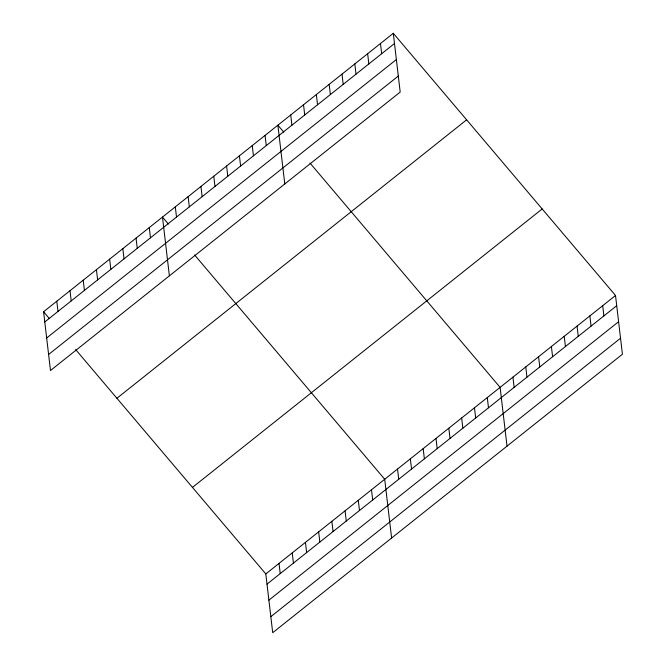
<?xml version="1.0" encoding="UTF-8"?>
<svg xmlns="http://www.w3.org/2000/svg" width="666" height="666" viewBox="0 0 666 666"><rect width="100%" height="100%" fill="white"/><g stroke="black" fill="none" stroke-linecap="round" stroke-linejoin="round"><path stroke-width="1" d="M393.29 33.3L400.191 92.075L50.483 370.521L43.581 311.746L393.29 33.3L615.517 295.479L622.419 354.254L272.71 632.7L265.809 573.925L75.666 349.6M44.78 321.961L394.488 43.515M46.662 337.987L396.37 59.54M48.601 354.495L398.31 76.049M116.916 398.268L466.625 119.822M192.474 487.404L542.182 208.958M265.809 573.925L615.517 295.479M267.008 584.14L616.716 305.694M268.889 600.166L618.597 321.72M270.829 616.674L620.537 338.228M283.783 132.143L277.889 125.183L284.79 183.966M309.973 163.037L500.108 387.371L507.017 446.145M168.373 224.026L162.479 217.074L169.389 275.849M194.564 254.928L384.707 479.254L391.608 538.028M43.581 311.746L49.475 318.698M602.697 305.686L603.895 315.909M589.868 315.9L591.067 326.115M577.047 326.107L578.246 336.322M564.227 336.322L565.426 346.536M551.398 346.528L552.605 356.743M538.578 356.735L539.776 366.949M525.757 366.949L526.956 377.164M512.937 377.156L514.135 387.371M487.287 397.577L488.486 407.792M474.467 407.783L475.666 417.998M461.646 417.998L462.845 428.213M448.817 428.205L450.025 438.419M435.997 438.411L437.196 448.634M380.469 43.506L381.668 53.721M423.176 448.626L424.375 458.841M367.649 53.721L368.847 63.936M410.356 458.832L411.555 469.047M354.82 63.928L356.019 74.142M397.527 469.047L398.726 479.262M341.999 74.142L343.198 84.357M329.179 84.349L330.378 94.564M371.495 489.776L372.694 499.991M316.35 94.555L317.557 104.77M358.283 500.291L359.482 510.506M303.53 104.77L304.728 114.985M345.071 510.814L346.27 521.028M290.709 114.977L291.908 125.191M331.859 521.328L333.058 531.543M318.648 531.851L319.846 542.066M265.06 135.398L266.267 145.613M305.436 542.365L306.643 552.58M252.239 145.604L253.438 155.819M292.224 552.888L293.431 563.103M239.419 155.819L240.617 166.034M279.021 563.403L280.22 573.626M226.598 166.025L227.797 176.24M213.769 176.232L214.968 186.455M200.949 186.447L202.148 196.661M188.128 196.653L189.327 206.868M175.308 206.868L176.507 217.083M149.267 227.597L150.466 237.812M136.055 238.112L137.263 248.326M122.844 248.634L124.051 258.849M109.64 259.149L110.839 269.364M96.428 269.672L97.627 279.887M83.217 280.186L84.416 290.401M70.005 290.709L71.204 300.924M56.793 301.223L57.992 311.438"/></g></svg>
